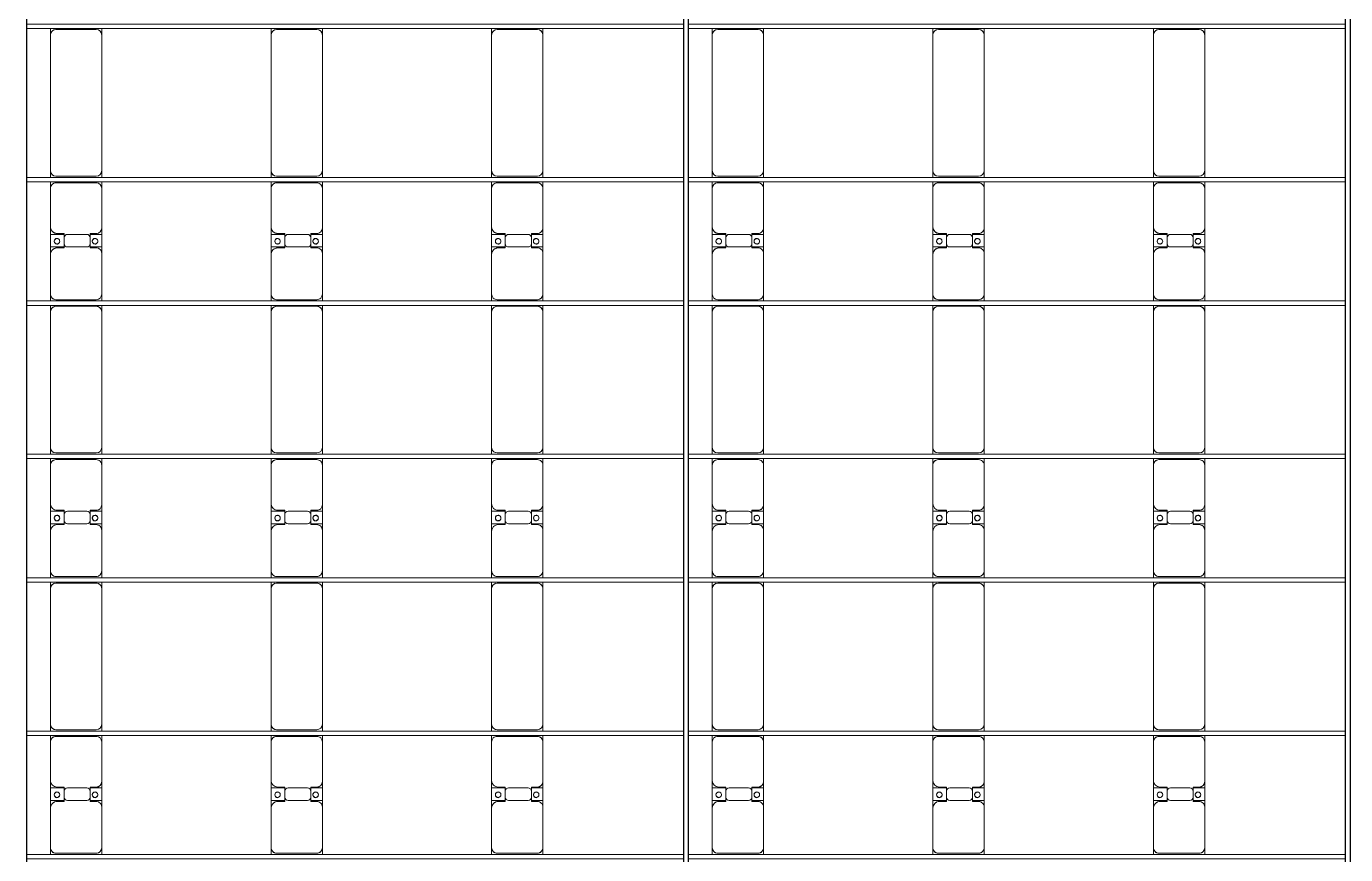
# Model space of a CAD drawing. Header units: millimetres. Extents: x -496478 to -186190, y -204059 to -87354.
# Drawn here: x -439193 to -427232, y -148604 to -141094 of the extents above; entities that cross this region are included whole.
import ezdxf

# ---------------------------------------------------------------- set-up
doc = ezdxf.new("R2010")
doc.units = ezdxf.units.MM
for name, color, linetype, lineweight in [('A-DETL-MBND', 5, 'Continuous', 9), ('A-GENM', 13, 'Continuous', 9), ('S-BEAM', 12, 'Continuous', 9)]:
    doc.layers.add(name, color=color, linetype=linetype, lineweight=lineweight)

# ---------------------------------------------------------------- blocks, each defined once
blk = doc.blocks.new('Dai phao do pin - DẢI PHAO ĐỠ PIN-23841-BỐ TRÍ KHUNG KẾT CẤU BÈ PIN 01')
at = {"layer": 'A-DETL-MBND', "color": 8}
for p, q in [((18278, 242), (18340, 242)), ((18700, 242), (18340, 242)), ((18700, 242), (18882, 242)), ((18768, 242), (18950, 242)), ((18768, 118), (18768, 242)), ((18882, 242), (18882, 118)), ((19300, 242), (18950, 242)), ((19300, 242), (19358, 242)), ((19398, 242), (19460, 242)), ((20690, 242), (19460, 242)), ((20690, 242), (20748, 242)), ((20788, 242), (20850, 242)), ((21210, 242), (20850, 242)), ((21210, 242), (21392, 242)), ((21278, 242), (21460, 242)), ((21278, 118), (21278, 242)), ((21392, 242), (21392, 118)), ((21810, 242), (21460, 242)), ((21810, 242), (21868, 242)), ((21908, 242), (21970, 242)), ((23200, 242), (21970, 242)), ((23200, 242), (23258, 242)), ((23298, 242), (23360, 242)), ((23720, 242), (23360, 242)), ((23720, 242), (23902, 242)), ((23788, 242), (23970, 242)), ((23788, 118), (23788, 242)), ((23902, 242), (23902, 118)), ((24320, 242), (23970, 242)), ((24320, 242), (24378, 242)), ((24418, 242), (24480, 242)), ((25710, 242), (24480, 242)), ((25710, 242), (25768, 242)), ((18290, 192), (18290, -173)), ((18760, 118), (18760, 182)), ((18890, 182), (18890, 118)), ((19350, -173), (19350, 192)), ((19410, 192), (19410, -173)), ((20740, -173), (20740, 192)), ((20800, 192), (20800, -173)), ((21270, 118), (21270, 182)), ((21400, 182), (21400, 118)), ((21860, -173), (21860, 192)), ((21920, 192), (21920, -173)), ((23250, -173), (23250, 192)), ((23310, 192), (23310, -173)), ((23780, 118), (23780, 182)), ((23910, 182), (23910, 118)), ((24370, -173), (24370, 192)), ((24430, 192), (24430, -173)), ((25760, -173), (25760, 192)), ((18852, 118), (18760, 118)), ((18768, 88), (18768, -88)), ((18890, 118), (18798, 118)), ((18882, -88), (18882, 88)), ((21362, 118), (21270, 118)), ((21278, 88), (21278, -88)), ((21400, 118), (21308, 118)), ((21392, -88), (21392, 88)), ((23872, 118), (23780, 118)), ((23788, 88), (23788, -88)), ((23910, 118), (23818, 118)), ((23902, -88), (23902, 88)), ((18760, -173), (18760, -118)), ((18760, -118), (18852, -118)), ((18768, -223), (18768, -118)), ((18798, -118), (18890, -118)), ((18882, -118), (18882, -223)), ((18890, -118), (18890, -173)), ((21270, -173), (21270, -118)), ((21270, -118), (21362, -118)), ((21278, -223), (21278, -118)), ((21308, -118), (21400, -118)), ((21392, -118), (21392, -223)), ((21400, -118), (21400, -173)), ((23780, -173), (23780, -118)), ((23780, -118), (23872, -118)), ((23788, -223), (23788, -118)), ((23818, -118), (23910, -118)), ((23902, -118), (23902, -223)), ((23910, -118), (23910, -173)), ((18340, -223), (18278, -223)), ((18340, -223), (18710, -223)), ((18882, -223), (18710, -223)), ((18940, -223), (18768, -223)), ((18940, -223), (19300, -223)), ((19358, -223), (19300, -223)), ((19460, -223), (19398, -223)), ((19460, -223), (20690, -223)), ((20748, -223), (20690, -223)), ((20850, -223), (20788, -223)), ((20850, -223), (21220, -223)), ((21392, -223), (21220, -223)), ((21450, -223), (21278, -223)), ((21450, -223), (21810, -223)), ((21868, -223), (21810, -223)), ((21970, -223), (21908, -223)), ((21970, -223), (23200, -223)), ((23258, -223), (23200, -223)), ((23360, -223), (23298, -223)), ((23360, -223), (23730, -223)), ((23902, -223), (23730, -223)), ((23960, -223), (23788, -223)), ((23960, -223), (24320, -223)), ((24378, -223), (24320, -223)), ((24480, -223), (24418, -223)), ((24480, -223), (25710, -223)), ((25768, -223), (25710, -223))]:
    blk.add_line(p, q, dxfattribs=at)
for centre, radius, start, end in [((18340, 192), 50, 90, 180), ((18700, 182), 60, 0, 90), ((18950, 182), 60, 90, 180), ((19300, 192), 50, 0, 90), ((19460, 192), 50, 90, 180), ((19460, 192), 50, 105, 180), ((20690, 192), 50, 0, 90), ((20690, 192), 50, 15, 90), ((20850, 192), 50, 90, 180), ((21210, 182), 60, 0, 90), ((21460, 182), 60, 90, 180), ((21810, 192), 50, 0, 90), ((21970, 192), 50, 90, 180), ((21970, 192), 50, 105, 180), ((23200, 192), 50, 360, 90), ((23200, 192), 50, 15, 90), ((23360, 192), 50, 90, 180), ((23720, 182), 60, 360, 90), ((23970, 182), 60, 90, 180), ((24320, 192), 50, 360, 90), ((24480, 192), 50, 90, 180), ((24480, 192), 50, 105, 180), ((25710, 192), 50, 360, 90), ((25710, 192), 50, 15, 90), ((18340, 192), 50, 135, 180), ((18700, 182), 60, 0, 45), ((18819, 183), 25, 0, 180), ((18819, 183), 25, 180, 0), ((18821, 183), 25, 0, 180), ((18821, 183), 25, 180, 360), ((18821, 183), 25, 180, 195), ((18950, 182), 60, 135, 180), ((19300, 192), 50, 0, 45), ((20850, 192), 50, 135, 180), ((21210, 182), 60, 0, 45), ((21329, 183), 25, 360, 180), ((21329, 183), 25, 180, 360), ((21331, 183), 25, 0, 180), ((21331, 183), 25, 180, 0), ((21331, 183), 25, 180, 195), ((21460, 182), 60, 135, 180), ((21810, 192), 50, 0, 45), ((23360, 192), 50, 135, 180), ((23720, 182), 60, 360, 45), ((23839, 183), 25, 360, 180), ((23839, 183), 25, 180, 0), ((23841, 183), 25, 360, 180), ((23841, 183), 25, 180, 0), ((23841, 183), 25, 180, 195), ((23970, 182), 60, 135, 180), ((24320, 192), 50, 360, 45), ((18798, 88), 30, 90, 180), ((18852, 88), 30, 0, 90), ((21308, 88), 30, 90, 180), ((21362, 88), 30, 0, 90), ((23818, 88), 30, 90, 180), ((23872, 88), 30, 0, 90), ((18798, -88), 30, 180, 270), ((18852, -88), 30, 270, 0), ((21308, -88), 30, 180, 270), ((21362, -88), 30, 270, 0), ((23818, -88), 30, 180, 270), ((23872, -88), 30, 270, 0), ((18340, -173), 50, 180, 270), ((18340, -173), 50, 180, 225), ((18710, -173), 50, 270, 0), ((18710, -173), 50, 315, 0), ((18819, -162), 25, 0, 180), ((18819, -162), 25, 180, 0), ((18821, -162), 25, 0, 180), ((18821, -162), 25, 120, 180), ((18821, -162), 25, 180, 360), ((18821, -162), 25, 75, 105), ((18819, -162), 25, 75, 90), ((18819, -162), 25, 30, 45), ((18819, -162), 25, 0, 15), ((18940, -173), 50, 180, 270), ((18940, -173), 50, 180, 225), ((19300, -173), 50, 270, 360), ((19300, -173), 50, 315, 360), ((19460, -173), 50, 180, 270), ((19460, -173), 50, 180, 270), ((20690, -173), 50, 270, 0), ((20690, -173), 50, 285, 0), ((20850, -173), 50, 180, 270), ((20850, -173), 50, 180, 225), ((21220, -173), 50, 270, 0), ((21220, -173), 50, 315, 0), ((21329, -162), 25, 360, 180), ((21329, -162), 25, 180, 0), ((21331, -162), 25, 360, 180), ((21331, -162), 25, 120, 180), ((21331, -162), 25, 180, 0), ((21331, -162), 25, 83.7328, 105), ((21329, -162), 25, 75, 90), ((21329, -162), 25, 30, 45), ((21329, -162), 25, 360, 15), ((21450, -173), 50, 180, 270), ((21450, -173), 50, 180, 225), ((21810, -173), 50, 270, 0), ((21810, -173), 50, 315, 0), ((21970, -173), 50, 180, 270), ((21970, -173), 50, 180, 270), ((23200, -173), 50, 270, 0), ((23200, -173), 50, 285, 360), ((23360, -173), 50, 180, 270), ((23360, -173), 50, 180, 225), ((23730, -173), 50, 270, 0), ((23730, -173), 50, 315, 0), ((23839, -162), 25, 360, 180), ((23839, -162), 25, 180, 0), ((23841, -162), 25, 360, 180), ((23841, -162), 25, 120, 180), ((23841, -162), 25, 180, 0), ((23841, -162), 25, 75, 105), ((23839, -162), 25, 75, 90), ((23839, -162), 25, 30, 45), ((23839, -162), 25, 360, 15), ((23960, -173), 50, 180, 270), ((23960, -173), 50, 180, 225), ((24320, -173), 50, 270, 360), ((24320, -173), 50, 315, 360), ((24480, -173), 50, 180, 270), ((24480, -173), 50, 180, 270), ((25710, -173), 50, 270, 360), ((25710, -173), 50, 285, 0)]:
    blk.add_arc(centre, radius, start, end, dxfattribs=at)
blk = doc.blocks.new('Dai phao do pin - DẢI PHAO ĐỠ PIN-V2-BỐ TRÍ KHUNG KẾT CẤU BÈ PIN 01')
at = {"layer": 'A-DETL-MBND', "color": 8}
for p, q in [((18278, 242), (18340, 242)), ((18700, 242), (18340, 242)), ((18700, 242), (18882, 242)), ((18768, 242), (18950, 242)), ((18768, 118), (18768, 242)), ((18882, 242), (18882, 118)), ((19300, 242), (18950, 242)), ((19300, 242), (19358, 242)), ((19398, 242), (19460, 242)), ((20690, 242), (19460, 242)), ((20690, 242), (20748, 242)), ((20788, 242), (20850, 242)), ((21210, 242), (20850, 242)), ((21210, 242), (21392, 242)), ((21278, 242), (21460, 242)), ((21278, 118), (21278, 242)), ((21392, 242), (21392, 118)), ((21810, 242), (21460, 242)), ((21810, 242), (21868, 242)), ((21908, 242), (21970, 242)), ((23200, 242), (21970, 242)), ((23200, 242), (23258, 242)), ((23298, 242), (23360, 242)), ((23720, 242), (23360, 242)), ((23720, 242), (23902, 242)), ((23788, 242), (23970, 242)), ((23788, 118), (23788, 242)), ((23902, 242), (23902, 118)), ((24320, 242), (23970, 242)), ((24320, 242), (24378, 242)), ((24418, 242), (24480, 242)), ((25710, 242), (24480, 242)), ((25710, 242), (25768, 242)), ((18290, 192), (18290, -173)), ((18760, 118), (18760, 182)), ((18890, 182), (18890, 118)), ((19350, -173), (19350, 192)), ((19410, 192), (19410, -173)), ((20740, -173), (20740, 192)), ((20800, 192), (20800, -173)), ((21270, 118), (21270, 182)), ((21400, 182), (21400, 118)), ((21860, -173), (21860, 192)), ((21920, 192), (21920, -173)), ((23250, -173), (23250, 192)), ((23310, 192), (23310, -173)), ((23780, 118), (23780, 182)), ((23910, 182), (23910, 118)), ((24370, -173), (24370, 192)), ((24430, 192), (24430, -173)), ((25760, -173), (25760, 192)), ((18852, 118), (18760, 118)), ((18768, 88), (18768, -88)), ((18890, 118), (18798, 118)), ((18882, -88), (18882, 88)), ((21362, 118), (21270, 118)), ((21278, 88), (21278, -88)), ((21400, 118), (21308, 118)), ((21392, -88), (21392, 88)), ((23872, 118), (23780, 118)), ((23788, 88), (23788, -88)), ((23910, 118), (23818, 118)), ((23902, -88), (23902, 88)), ((18760, -173), (18760, -118)), ((18760, -118), (18852, -118)), ((18768, -223), (18768, -118)), ((18798, -118), (18890, -118)), ((18882, -118), (18882, -223)), ((18890, -118), (18890, -173)), ((21270, -173), (21270, -118)), ((21270, -118), (21362, -118)), ((21278, -223), (21278, -118)), ((21308, -118), (21400, -118)), ((21392, -118), (21392, -223)), ((21400, -118), (21400, -173)), ((23780, -173), (23780, -118)), ((23780, -118), (23872, -118)), ((23788, -223), (23788, -118)), ((23818, -118), (23910, -118)), ((23902, -118), (23902, -223)), ((23910, -118), (23910, -173)), ((18340, -223), (18278, -223)), ((18340, -223), (18710, -223)), ((18882, -223), (18710, -223)), ((18940, -223), (18768, -223)), ((18940, -223), (19300, -223)), ((19358, -223), (19300, -223)), ((19460, -223), (19398, -223)), ((19460, -223), (20690, -223)), ((20748, -223), (20690, -223)), ((20850, -223), (20788, -223)), ((20850, -223), (21220, -223)), ((21392, -223), (21220, -223)), ((21450, -223), (21278, -223)), ((21450, -223), (21810, -223)), ((21868, -223), (21810, -223)), ((21970, -223), (21908, -223)), ((21970, -223), (23200, -223)), ((23258, -223), (23200, -223)), ((23360, -223), (23298, -223)), ((23360, -223), (23730, -223)), ((23902, -223), (23730, -223)), ((23960, -223), (23788, -223)), ((23960, -223), (24320, -223)), ((24378, -223), (24320, -223)), ((24480, -223), (24418, -223)), ((24480, -223), (25710, -223)), ((25768, -223), (25710, -223))]:
    blk.add_line(p, q, dxfattribs=at)
for centre, radius, start, end in [((18340, 192), 50, 90, 180), ((18700, 182), 60, 0, 90), ((18950, 182), 60, 90, 180), ((19300, 192), 50, 0, 90), ((19460, 192), 50, 90, 180), ((19460, 192), 50, 105, 180), ((20690, 192), 50, 0, 90), ((20690, 192), 50, 15, 90), ((20850, 192), 50, 90, 180), ((21210, 182), 60, 0, 90), ((21460, 182), 60, 90, 180), ((21810, 192), 50, 0, 90), ((21970, 192), 50, 90, 180), ((21970, 192), 50, 105, 180), ((23200, 192), 50, 360, 90), ((23200, 192), 50, 15, 90), ((23360, 192), 50, 90, 180), ((23720, 182), 60, 360, 90), ((23970, 182), 60, 90, 180), ((24320, 192), 50, 360, 90), ((24480, 192), 50, 90, 180), ((24480, 192), 50, 105, 180), ((25710, 192), 50, 360, 90), ((25710, 192), 50, 15, 90), ((18340, 192), 50, 135, 180), ((18700, 182), 60, 0, 45), ((18819, 183), 25, 0, 180), ((18819, 183), 25, 180, 0), ((18821, 183), 25, 0, 180), ((18821, 183), 25, 180, 360), ((18821, 183), 25, 180, 195), ((18950, 182), 60, 135, 180), ((19300, 192), 50, 0, 45), ((20850, 192), 50, 135, 180), ((21210, 182), 60, 0, 45), ((21329, 183), 25, 360, 180), ((21329, 183), 25, 180, 360), ((21331, 183), 25, 0, 180), ((21331, 183), 25, 180, 0), ((21331, 183), 25, 180, 195), ((21460, 182), 60, 135, 180), ((21810, 192), 50, 0, 45), ((23360, 192), 50, 135, 180), ((23720, 182), 60, 360, 45), ((23839, 183), 25, 360, 180), ((23839, 183), 25, 180, 0), ((23841, 183), 25, 360, 180), ((23841, 183), 25, 180, 0), ((23841, 183), 25, 180, 195), ((23970, 182), 60, 135, 180), ((24320, 192), 50, 360, 45), ((18798, 88), 30, 90, 180), ((18852, 88), 30, 0, 90), ((21308, 88), 30, 90, 180), ((21362, 88), 30, 0, 90), ((23818, 88), 30, 90, 180), ((23872, 88), 30, 0, 90), ((18798, -88), 30, 180, 270), ((18852, -88), 30, 270, 0), ((21308, -88), 30, 180, 270), ((21362, -88), 30, 270, 0), ((23818, -88), 30, 180, 270), ((23872, -88), 30, 270, 0), ((18340, -173), 50, 180, 270), ((18340, -173), 50, 180, 225), ((18710, -173), 50, 270, 0), ((18710, -173), 50, 315, 0), ((18819, -162), 25, 0, 180), ((18819, -162), 25, 180, 0), ((18821, -162), 25, 0, 180), ((18821, -162), 25, 120, 180), ((18821, -162), 25, 180, 360), ((18821, -162), 25, 75, 105), ((18819, -162), 25, 75, 90), ((18819, -162), 25, 30, 45), ((18819, -162), 25, 0, 15), ((18940, -173), 50, 180, 270), ((18940, -173), 50, 180, 225), ((19300, -173), 50, 270, 360), ((19300, -173), 50, 315, 360), ((19460, -173), 50, 180, 270), ((19460, -173), 50, 180, 270), ((20690, -173), 50, 270, 0), ((20690, -173), 50, 285, 0), ((20850, -173), 50, 180, 270), ((20850, -173), 50, 180, 225), ((21220, -173), 50, 270, 0), ((21220, -173), 50, 315, 0), ((21329, -162), 25, 360, 180), ((21329, -162), 25, 180, 0), ((21331, -162), 25, 360, 180), ((21331, -162), 25, 120, 180), ((21331, -162), 25, 180, 0), ((21331, -162), 25, 83.7942, 105), ((21329, -162), 25, 75, 90), ((21329, -162), 25, 30, 45), ((21329, -162), 25, 360, 15), ((21450, -173), 50, 180, 270), ((21450, -173), 50, 180, 225), ((21810, -173), 50, 270, 0), ((21810, -173), 50, 315, 0), ((21970, -173), 50, 180, 270), ((21970, -173), 50, 180, 270), ((23200, -173), 50, 270, 0), ((23200, -173), 50, 285, 360), ((23360, -173), 50, 180, 270), ((23360, -173), 50, 180, 225), ((23730, -173), 50, 270, 0), ((23730, -173), 50, 315, 0), ((23839, -162), 25, 360, 180), ((23839, -162), 25, 180, 0), ((23841, -162), 25, 360, 180), ((23841, -162), 25, 120, 180), ((23841, -162), 25, 180, 0), ((23841, -162), 25, 75, 105), ((23839, -162), 25, 75, 90), ((23839, -162), 25, 30, 45), ((23839, -162), 25, 360, 15), ((23960, -173), 50, 180, 270), ((23960, -173), 50, 180, 225), ((24320, -173), 50, 270, 360), ((24320, -173), 50, 315, 360), ((24480, -173), 50, 180, 270), ((24480, -173), 50, 180, 270), ((25710, -173), 50, 270, 360), ((25710, -173), 50, 285, 0)]:
    blk.add_arc(centre, radius, start, end, dxfattribs=at)
blk = doc.blocks.new('Dai phao do pin - DẢI PHAO ĐỠ PIN-V3-BỐ TRÍ KHUNG KẾT CẤU BÈ PIN 01')
at = {"layer": 'A-DETL-MBND', "color": 8}
for p, q in [((18278, 242), (18340, 242)), ((18700, 242), (18340, 242)), ((18700, 242), (18882, 242)), ((18768, 242), (18950, 242)), ((18768, 118), (18768, 242)), ((18882, 242), (18882, 118)), ((19300, 242), (18950, 242)), ((19300, 242), (19358, 242)), ((19398, 242), (19460, 242)), ((20690, 242), (19460, 242)), ((20690, 242), (20748, 242)), ((20788, 242), (20850, 242)), ((21210, 242), (20850, 242)), ((21210, 242), (21392, 242)), ((21278, 242), (21460, 242)), ((21278, 118), (21278, 242)), ((21392, 242), (21392, 118)), ((21810, 242), (21460, 242)), ((21810, 242), (21868, 242)), ((21908, 242), (21970, 242)), ((23200, 242), (21970, 242)), ((23200, 242), (23258, 242)), ((23298, 242), (23360, 242)), ((23720, 242), (23360, 242)), ((23720, 242), (23902, 242)), ((23788, 242), (23970, 242)), ((23788, 118), (23788, 242)), ((23902, 242), (23902, 118)), ((24320, 242), (23970, 242)), ((24320, 242), (24378, 242)), ((24418, 242), (24480, 242)), ((25710, 242), (24480, 242)), ((25710, 242), (25768, 242)), ((18290, 192), (18290, -173)), ((18760, 118), (18760, 182)), ((18890, 182), (18890, 118)), ((19350, -173), (19350, 192)), ((19410, 192), (19410, -173)), ((20740, -173), (20740, 192)), ((20800, 192), (20800, -173)), ((21270, 118), (21270, 182)), ((21400, 182), (21400, 118)), ((21860, -173), (21860, 192)), ((21920, 192), (21920, -173)), ((23250, -173), (23250, 192)), ((23310, 192), (23310, -173)), ((23780, 118), (23780, 182)), ((23910, 182), (23910, 118)), ((24370, -173), (24370, 192)), ((24430, 192), (24430, -173)), ((25760, -173), (25760, 192)), ((18852, 118), (18760, 118)), ((18768, 88), (18768, -88)), ((18890, 118), (18798, 118)), ((18882, -88), (18882, 88)), ((21362, 118), (21270, 118)), ((21278, 88), (21278, -88)), ((21400, 118), (21308, 118)), ((21392, -88), (21392, 88)), ((23872, 118), (23780, 118)), ((23788, 88), (23788, -88)), ((23910, 118), (23818, 118)), ((23902, -88), (23902, 88)), ((18760, -173), (18760, -118)), ((18760, -118), (18852, -118)), ((18768, -223), (18768, -118)), ((18798, -118), (18890, -118)), ((18882, -118), (18882, -223)), ((18890, -118), (18890, -173)), ((21270, -173), (21270, -118)), ((21270, -118), (21362, -118)), ((21278, -223), (21278, -118)), ((21308, -118), (21400, -118)), ((21392, -118), (21392, -223)), ((21400, -118), (21400, -173)), ((23780, -173), (23780, -118)), ((23780, -118), (23872, -118)), ((23788, -223), (23788, -118)), ((23818, -118), (23910, -118)), ((23902, -118), (23902, -223)), ((23910, -118), (23910, -173)), ((18340, -223), (18278, -223)), ((18340, -223), (18710, -223)), ((18882, -223), (18710, -223)), ((18940, -223), (18768, -223)), ((18940, -223), (19300, -223)), ((19358, -223), (19300, -223)), ((19460, -223), (19398, -223)), ((19460, -223), (20690, -223)), ((20748, -223), (20690, -223)), ((20850, -223), (20788, -223)), ((20850, -223), (21220, -223)), ((21392, -223), (21220, -223)), ((21450, -223), (21278, -223)), ((21450, -223), (21810, -223)), ((21868, -223), (21810, -223)), ((21970, -223), (21908, -223)), ((21970, -223), (23200, -223)), ((23258, -223), (23200, -223)), ((23360, -223), (23298, -223)), ((23360, -223), (23730, -223)), ((23902, -223), (23730, -223)), ((23960, -223), (23788, -223)), ((23960, -223), (24320, -223)), ((24378, -223), (24320, -223)), ((24480, -223), (24418, -223)), ((24480, -223), (25710, -223)), ((25768, -223), (25710, -223))]:
    blk.add_line(p, q, dxfattribs=at)
for centre, radius, start, end in [((18340, 192), 50, 90, 180), ((18700, 182), 60, 0, 90), ((18950, 182), 60, 90, 180), ((19300, 192), 50, 0, 90), ((19460, 192), 50, 90, 180), ((19460, 192), 50, 105, 180), ((20690, 192), 50, 0, 90), ((20690, 192), 50, 15, 90), ((20850, 192), 50, 90, 180), ((21210, 182), 60, 0, 90), ((21460, 182), 60, 90, 180), ((21810, 192), 50, 0, 90), ((21970, 192), 50, 90, 180), ((21970, 192), 50, 105, 180), ((23200, 192), 50, 360, 90), ((23200, 192), 50, 15, 90), ((23360, 192), 50, 90, 180), ((23720, 182), 60, 360, 90), ((23970, 182), 60, 90, 180), ((24320, 192), 50, 360, 90), ((24480, 192), 50, 90, 180), ((24480, 192), 50, 105, 180), ((25710, 192), 50, 360, 90), ((25710, 192), 50, 15, 90), ((18340, 192), 50, 135, 180), ((18700, 182), 60, 0, 45), ((18819, 183), 25, 0, 180), ((18819, 183), 25, 180, 0), ((18821, 183), 25, 0, 180), ((18821, 183), 25, 180, 360), ((18821, 183), 25, 180, 195), ((18950, 182), 60, 135, 180), ((19300, 192), 50, 0, 45), ((20850, 192), 50, 135, 180), ((21210, 182), 60, 0, 45), ((21329, 183), 25, 360, 180), ((21329, 183), 25, 180, 360), ((21331, 183), 25, 0, 180), ((21331, 183), 25, 180, 0), ((21331, 183), 25, 180, 195), ((21460, 182), 60, 135, 180), ((21810, 192), 50, 0, 45), ((23360, 192), 50, 135, 180), ((23720, 182), 60, 360, 45), ((23839, 183), 25, 360, 180), ((23839, 183), 25, 180, 0), ((23841, 183), 25, 360, 180), ((23841, 183), 25, 180, 0), ((23841, 183), 25, 180, 195), ((23970, 182), 60, 135, 180), ((24320, 192), 50, 360, 45), ((18798, 88), 30, 90, 180), ((18852, 88), 30, 0, 90), ((21308, 88), 30, 90, 180), ((21362, 88), 30, 0, 90), ((23818, 88), 30, 90, 180), ((23872, 88), 30, 0, 90), ((18798, -88), 30, 180, 270), ((18852, -88), 30, 270, 0), ((21308, -88), 30, 180, 270), ((21362, -88), 30, 270, 0), ((23818, -88), 30, 180, 270), ((23872, -88), 30, 270, 0), ((18340, -173), 50, 180, 270), ((18340, -173), 50, 180, 225), ((18710, -173), 50, 270, 0), ((18710, -173), 50, 315, 0), ((18819, -162), 25, 0, 180), ((18819, -162), 25, 180, 0), ((18821, -162), 25, 0, 180), ((18821, -162), 25, 120, 180), ((18821, -162), 25, 180, 360), ((18821, -162), 25, 75, 105), ((18819, -162), 25, 75, 90), ((18819, -162), 25, 30, 45), ((18819, -162), 25, 0, 15), ((18940, -173), 50, 180, 270), ((18940, -173), 50, 180, 225), ((19300, -173), 50, 270, 360), ((19300, -173), 50, 315, 360), ((19460, -173), 50, 180, 270), ((19460, -173), 50, 180, 270), ((20690, -173), 50, 270, 0), ((20690, -173), 50, 285, 0), ((20850, -173), 50, 180, 270), ((20850, -173), 50, 180, 225), ((21220, -173), 50, 270, 0), ((21220, -173), 50, 315, 0), ((21329, -162), 25, 360, 180), ((21329, -162), 25, 180, 0), ((21331, -162), 25, 360, 180), ((21331, -162), 25, 120, 180), ((21331, -162), 25, 180, 0), ((21331, -162), 25, 83.8556, 105), ((21329, -162), 25, 75, 90), ((21329, -162), 25, 30, 45), ((21329, -162), 25, 360, 15), ((21450, -173), 50, 180, 270), ((21450, -173), 50, 180, 225), ((21810, -173), 50, 270, 0), ((21810, -173), 50, 315, 0), ((21970, -173), 50, 180, 270), ((21970, -173), 50, 180, 270), ((23200, -173), 50, 270, 0), ((23200, -173), 50, 285, 360), ((23360, -173), 50, 180, 270), ((23360, -173), 50, 180, 225), ((23730, -173), 50, 270, 0), ((23730, -173), 50, 315, 0), ((23839, -162), 25, 360, 180), ((23839, -162), 25, 180, 0), ((23841, -162), 25, 360, 180), ((23841, -162), 25, 120, 180), ((23841, -162), 25, 180, 0), ((23841, -162), 25, 75, 105), ((23839, -162), 25, 75, 90), ((23839, -162), 25, 30, 45), ((23839, -162), 25, 360, 15), ((23960, -173), 50, 180, 270), ((23960, -173), 50, 180, 225), ((24320, -173), 50, 270, 360), ((24320, -173), 50, 315, 360), ((24480, -173), 50, 180, 270), ((24480, -173), 50, 180, 270), ((25710, -173), 50, 270, 360), ((25710, -173), 50, 285, 0)]:
    blk.add_arc(centre, radius, start, end, dxfattribs=at)
blk = doc.blocks.new('Dai phao do pin - DẢI PHAO ĐỠ PIN-V4-BỐ TRÍ KHUNG KẾT CẤU BÈ PIN 01')
at = {"layer": 'A-DETL-MBND', "color": 8}
for p, q in [((18278, 242), (18340, 242)), ((18700, 242), (18340, 242)), ((18700, 242), (18882, 242)), ((18768, 242), (18950, 242)), ((18768, 118), (18768, 242)), ((18882, 242), (18882, 118)), ((19300, 242), (18950, 242)), ((19300, 242), (19358, 242)), ((19398, 242), (19460, 242)), ((20690, 242), (19460, 242)), ((20690, 242), (20748, 242)), ((20788, 242), (20850, 242)), ((21210, 242), (20850, 242)), ((21210, 242), (21392, 242)), ((21278, 242), (21460, 242)), ((21278, 118), (21278, 242)), ((21392, 242), (21392, 118)), ((21810, 242), (21460, 242)), ((21810, 242), (21868, 242)), ((21908, 242), (21970, 242)), ((23200, 242), (21970, 242)), ((23200, 242), (23258, 242)), ((23298, 242), (23360, 242)), ((23720, 242), (23360, 242)), ((23720, 242), (23902, 242)), ((23788, 242), (23970, 242)), ((23788, 118), (23788, 242)), ((23902, 242), (23902, 118)), ((24320, 242), (23970, 242)), ((24320, 242), (24378, 242)), ((24418, 242), (24480, 242)), ((25710, 242), (24480, 242)), ((25710, 242), (25768, 242)), ((18290, 192), (18290, -173)), ((18760, 118), (18760, 182)), ((18890, 182), (18890, 118)), ((19350, -173), (19350, 192)), ((19410, 192), (19410, -173)), ((20740, -173), (20740, 192)), ((20800, 192), (20800, -173)), ((21270, 118), (21270, 182)), ((21400, 182), (21400, 118)), ((21860, -173), (21860, 192)), ((21920, 192), (21920, -173)), ((23250, -173), (23250, 192)), ((23310, 192), (23310, -173)), ((23780, 118), (23780, 182)), ((23910, 182), (23910, 118)), ((24370, -173), (24370, 192)), ((24430, 192), (24430, -173)), ((25760, -173), (25760, 192)), ((18852, 118), (18760, 118)), ((18768, 88), (18768, -88)), ((18890, 118), (18798, 118)), ((18882, -88), (18882, 88)), ((21362, 118), (21270, 118)), ((21278, 88), (21278, -88)), ((21400, 118), (21308, 118)), ((21392, -88), (21392, 88)), ((23872, 118), (23780, 118)), ((23788, 88), (23788, -88)), ((23910, 118), (23818, 118)), ((23902, -88), (23902, 88)), ((18760, -173), (18760, -118)), ((18760, -118), (18852, -118)), ((18768, -223), (18768, -118)), ((18798, -118), (18890, -118)), ((18882, -118), (18882, -223)), ((18890, -118), (18890, -173)), ((21270, -173), (21270, -118)), ((21270, -118), (21362, -118)), ((21278, -223), (21278, -118)), ((21308, -118), (21400, -118)), ((21392, -118), (21392, -223)), ((21400, -118), (21400, -173)), ((23780, -173), (23780, -118)), ((23780, -118), (23872, -118)), ((23788, -223), (23788, -118)), ((23818, -118), (23910, -118)), ((23902, -118), (23902, -223)), ((23910, -118), (23910, -173)), ((18340, -223), (18278, -223)), ((18340, -223), (18710, -223)), ((18882, -223), (18710, -223)), ((18940, -223), (18768, -223)), ((18940, -223), (19300, -223)), ((19358, -223), (19300, -223)), ((19460, -223), (19398, -223)), ((19460, -223), (20690, -223)), ((20748, -223), (20690, -223)), ((20850, -223), (20788, -223)), ((20850, -223), (21220, -223)), ((21392, -223), (21220, -223)), ((21450, -223), (21278, -223)), ((21450, -223), (21810, -223)), ((21868, -223), (21810, -223)), ((21970, -223), (21908, -223)), ((21970, -223), (23200, -223)), ((23258, -223), (23200, -223)), ((23360, -223), (23298, -223)), ((23360, -223), (23730, -223)), ((23902, -223), (23730, -223)), ((23960, -223), (23788, -223)), ((23960, -223), (24320, -223)), ((24378, -223), (24320, -223)), ((24480, -223), (24418, -223)), ((24480, -223), (25710, -223)), ((25768, -223), (25710, -223))]:
    blk.add_line(p, q, dxfattribs=at)
for centre, radius, start, end in [((18340, 192), 50, 90, 180), ((18700, 182), 60, 0, 90), ((18950, 182), 60, 90, 180), ((19300, 192), 50, 0, 90), ((19460, 192), 50, 90, 180), ((19460, 192), 50, 105, 180), ((20690, 192), 50, 0, 90), ((20690, 192), 50, 15, 90), ((20850, 192), 50, 90, 180), ((21210, 182), 60, 0, 90), ((21460, 182), 60, 90, 180), ((21810, 192), 50, 0, 90), ((21970, 192), 50, 90, 180), ((21970, 192), 50, 105, 180), ((23200, 192), 50, 360, 90), ((23200, 192), 50, 15, 90), ((23360, 192), 50, 90, 180), ((23720, 182), 60, 360, 90), ((23970, 182), 60, 90, 180), ((24320, 192), 50, 360, 90), ((24480, 192), 50, 90, 180), ((24480, 192), 50, 105, 180), ((25710, 192), 50, 360, 90), ((25710, 192), 50, 15, 90), ((18340, 192), 50, 135, 180), ((18700, 182), 60, 0, 45), ((18819, 183), 25, 0, 180), ((18819, 183), 25, 180, 0), ((18821, 183), 25, 0, 180), ((18821, 183), 25, 180, 360), ((18821, 183), 25, 180, 195), ((18950, 182), 60, 135, 180), ((19300, 192), 50, 0, 45), ((20850, 192), 50, 135, 180), ((21210, 182), 60, 0, 45), ((21329, 183), 25, 360, 180), ((21329, 183), 25, 180, 360), ((21331, 183), 25, 0, 180), ((21331, 183), 25, 180, 0), ((21331, 183), 25, 180, 195), ((21460, 182), 60, 135, 180), ((21810, 192), 50, 0, 45), ((23360, 192), 50, 135, 180), ((23720, 182), 60, 360, 45), ((23839, 183), 25, 360, 180), ((23839, 183), 25, 180, 0), ((23841, 183), 25, 360, 180), ((23841, 183), 25, 180, 0), ((23841, 183), 25, 180, 195), ((23970, 182), 60, 135, 180), ((24320, 192), 50, 360, 45), ((18798, 88), 30, 90, 180), ((18852, 88), 30, 0, 90), ((21308, 88), 30, 90, 180), ((21362, 88), 30, 0, 90), ((23818, 88), 30, 90, 180), ((23872, 88), 30, 0, 90), ((18798, -88), 30, 180, 270), ((18852, -88), 30, 270, 0), ((21308, -88), 30, 180, 270), ((21362, -88), 30, 270, 0), ((23818, -88), 30, 180, 270), ((23872, -88), 30, 270, 0), ((18340, -173), 50, 180, 270), ((18340, -173), 50, 180, 225), ((18710, -173), 50, 270, 0), ((18710, -173), 50, 315, 0), ((18819, -162), 25, 0, 180), ((18819, -162), 25, 180, 0), ((18821, -162), 25, 0, 180), ((18821, -162), 25, 120, 180), ((18821, -162), 25, 180, 360), ((18821, -162), 25, 75, 105), ((18819, -162), 25, 75, 90), ((18819, -162), 25, 30, 45), ((18819, -162), 25, 0, 15), ((18940, -173), 50, 180, 270), ((18940, -173), 50, 180, 225), ((19300, -173), 50, 270, 360), ((19300, -173), 50, 315, 360), ((19460, -173), 50, 180, 270), ((19460, -173), 50, 180, 270), ((20690, -173), 50, 270, 0), ((20690, -173), 50, 285, 0), ((20850, -173), 50, 180, 270), ((20850, -173), 50, 180, 225), ((21220, -173), 50, 270, 0), ((21220, -173), 50, 315, 0), ((21329, -162), 25, 360, 180), ((21329, -162), 25, 180, 0), ((21331, -162), 25, 360, 180), ((21331, -162), 25, 120, 180), ((21331, -162), 25, 180, 0), ((21331, -162), 25, 83.9169, 105), ((21329, -162), 25, 75, 90), ((21329, -162), 25, 30, 45), ((21329, -162), 25, 360, 15), ((21450, -173), 50, 180, 270), ((21450, -173), 50, 180, 225), ((21810, -173), 50, 270, 0), ((21810, -173), 50, 315, 0), ((21970, -173), 50, 180, 270), ((21970, -173), 50, 180, 270), ((23200, -173), 50, 270, 0), ((23200, -173), 50, 285, 360), ((23360, -173), 50, 180, 270), ((23360, -173), 50, 180, 225), ((23730, -173), 50, 270, 0), ((23730, -173), 50, 315, 0), ((23839, -162), 25, 360, 180), ((23839, -162), 25, 180, 0), ((23841, -162), 25, 360, 180), ((23841, -162), 25, 120, 180), ((23841, -162), 25, 180, 0), ((23841, -162), 25, 75, 105), ((23839, -162), 25, 75, 90), ((23839, -162), 25, 30, 45), ((23839, -162), 25, 360, 15), ((23960, -173), 50, 180, 270), ((23960, -173), 50, 180, 225), ((24320, -173), 50, 270, 360), ((24320, -173), 50, 315, 360), ((24480, -173), 50, 180, 270), ((24480, -173), 50, 180, 270), ((25710, -173), 50, 270, 360), ((25710, -173), 50, 285, 0)]:
    blk.add_arc(centre, radius, start, end, dxfattribs=at)
blk = doc.blocks.new('Dai phao do pin - DẢI PHAO ĐỠ PIN-V5-BỐ TRÍ KHUNG KẾT CẤU BÈ PIN 01')
at = {"layer": 'A-DETL-MBND', "color": 8}
for p, q in [((18278, 242), (18340, 242)), ((18700, 242), (18340, 242)), ((18700, 242), (18882, 242)), ((18768, 242), (18950, 242)), ((18768, 118), (18768, 242)), ((18882, 242), (18882, 118)), ((19300, 242), (18950, 242)), ((19300, 242), (19358, 242)), ((19398, 242), (19460, 242)), ((20690, 242), (19460, 242)), ((20690, 242), (20748, 242)), ((20788, 242), (20850, 242)), ((21210, 242), (20850, 242)), ((21210, 242), (21392, 242)), ((21278, 242), (21460, 242)), ((21278, 118), (21278, 242)), ((21392, 242), (21392, 118)), ((21810, 242), (21460, 242)), ((21810, 242), (21868, 242)), ((21908, 242), (21970, 242)), ((23200, 242), (21970, 242)), ((23200, 242), (23258, 242)), ((23298, 242), (23360, 242)), ((23720, 242), (23360, 242)), ((23720, 242), (23902, 242)), ((23788, 242), (23970, 242)), ((23788, 118), (23788, 242)), ((23902, 242), (23902, 118)), ((24320, 242), (23970, 242)), ((24320, 242), (24378, 242)), ((24418, 242), (24480, 242)), ((25710, 242), (24480, 242)), ((25710, 242), (25768, 242)), ((18290, 192), (18290, -173)), ((18760, 118), (18760, 182)), ((18890, 182), (18890, 118)), ((19350, -173), (19350, 192)), ((19410, 192), (19410, -173)), ((20740, -173), (20740, 192)), ((20800, 192), (20800, -173)), ((21270, 118), (21270, 182)), ((21400, 182), (21400, 118)), ((21860, -173), (21860, 192)), ((21920, 192), (21920, -173)), ((23250, -173), (23250, 192)), ((23310, 192), (23310, -173)), ((23780, 118), (23780, 182)), ((23910, 182), (23910, 118)), ((24370, -173), (24370, 192)), ((24430, 192), (24430, -173)), ((25760, -173), (25760, 192)), ((18852, 118), (18760, 118)), ((18768, 88), (18768, -88)), ((18890, 118), (18798, 118)), ((18882, -88), (18882, 88)), ((21362, 118), (21270, 118)), ((21278, 88), (21278, -88)), ((21400, 118), (21308, 118)), ((21392, -88), (21392, 88)), ((23872, 118), (23780, 118)), ((23788, 88), (23788, -88)), ((23910, 118), (23818, 118)), ((23902, -88), (23902, 88)), ((18760, -173), (18760, -118)), ((18760, -118), (18852, -118)), ((18768, -223), (18768, -118)), ((18798, -118), (18890, -118)), ((18882, -118), (18882, -223)), ((18890, -118), (18890, -173)), ((21270, -173), (21270, -118)), ((21270, -118), (21362, -118)), ((21278, -223), (21278, -118)), ((21308, -118), (21400, -118)), ((21392, -118), (21392, -223)), ((21400, -118), (21400, -173)), ((23780, -173), (23780, -118)), ((23780, -118), (23872, -118)), ((23788, -223), (23788, -118)), ((23818, -118), (23910, -118)), ((23902, -118), (23902, -223)), ((23910, -118), (23910, -173)), ((18340, -223), (18278, -223)), ((18340, -223), (18710, -223)), ((18882, -223), (18710, -223)), ((18940, -223), (18768, -223)), ((18940, -223), (19300, -223)), ((19358, -223), (19300, -223)), ((19460, -223), (19398, -223)), ((19460, -223), (20690, -223)), ((20748, -223), (20690, -223)), ((20850, -223), (20788, -223)), ((20850, -223), (21220, -223)), ((21392, -223), (21220, -223)), ((21450, -223), (21278, -223)), ((21450, -223), (21810, -223)), ((21868, -223), (21810, -223)), ((21970, -223), (21908, -223)), ((21970, -223), (23200, -223)), ((23258, -223), (23200, -223)), ((23360, -223), (23298, -223)), ((23360, -223), (23730, -223)), ((23902, -223), (23730, -223)), ((23960, -223), (23788, -223)), ((23960, -223), (24320, -223)), ((24378, -223), (24320, -223)), ((24480, -223), (24418, -223)), ((24480, -223), (25710, -223)), ((25768, -223), (25710, -223))]:
    blk.add_line(p, q, dxfattribs=at)
for centre, radius, start, end in [((18340, 192), 50, 90, 180), ((18700, 182), 60, 0, 90), ((18950, 182), 60, 90, 180), ((19300, 192), 50, 0, 90), ((19460, 192), 50, 90, 180), ((19460, 192), 50, 105, 180), ((20690, 192), 50, 0, 90), ((20690, 192), 50, 15, 90), ((20850, 192), 50, 90, 180), ((21210, 182), 60, 0, 90), ((21460, 182), 60, 90, 180), ((21810, 192), 50, 0, 90), ((21970, 192), 50, 90, 180), ((21970, 192), 50, 105, 180), ((23200, 192), 50, 360, 90), ((23200, 192), 50, 15, 90), ((23360, 192), 50, 90, 180), ((23720, 182), 60, 360, 90), ((23970, 182), 60, 90, 180), ((24320, 192), 50, 360, 90), ((24480, 192), 50, 90, 180), ((24480, 192), 50, 105, 180), ((25710, 192), 50, 360, 90), ((25710, 192), 50, 15, 90), ((18340, 192), 50, 135, 180), ((18700, 182), 60, 0, 45), ((18819, 183), 25, 0, 180), ((18819, 183), 25, 180, 0), ((18821, 183), 25, 0, 180), ((18821, 183), 25, 180, 360), ((18821, 183), 25, 180, 195), ((18950, 182), 60, 135, 180), ((19300, 192), 50, 0, 45), ((20850, 192), 50, 135, 180), ((21210, 182), 60, 0, 45), ((21329, 183), 25, 360, 180), ((21329, 183), 25, 180, 360), ((21331, 183), 25, 0, 180), ((21331, 183), 25, 180, 0), ((21331, 183), 25, 180, 195), ((21460, 182), 60, 135, 180), ((21810, 192), 50, 0, 45), ((23360, 192), 50, 135, 180), ((23720, 182), 60, 360, 45), ((23839, 183), 25, 360, 180), ((23839, 183), 25, 180, 0), ((23841, 183), 25, 360, 180), ((23841, 183), 25, 180, 0), ((23841, 183), 25, 180, 195), ((23970, 182), 60, 135, 180), ((24320, 192), 50, 360, 45), ((18798, 88), 30, 90, 180), ((18852, 88), 30, 0, 90), ((21308, 88), 30, 90, 180), ((21362, 88), 30, 0, 90), ((23818, 88), 30, 90, 180), ((23872, 88), 30, 0, 90), ((18798, -88), 30, 180, 270), ((18852, -88), 30, 270, 0), ((21308, -88), 30, 180, 270), ((21362, -88), 30, 270, 0), ((23818, -88), 30, 180, 270), ((23872, -88), 30, 270, 0), ((18340, -173), 50, 180, 270), ((18340, -173), 50, 180, 225), ((18710, -173), 50, 270, 0), ((18710, -173), 50, 315, 0), ((18819, -162), 25, 0, 180), ((18819, -162), 25, 180, 0), ((18821, -162), 25, 0, 180), ((18821, -162), 25, 120, 180), ((18821, -162), 25, 180, 360), ((18821, -162), 25, 75, 105), ((18819, -162), 25, 75, 90), ((18819, -162), 25, 30, 45), ((18819, -162), 25, 0, 15), ((18940, -173), 50, 180, 270), ((18940, -173), 50, 180, 225), ((19300, -173), 50, 270, 360), ((19300, -173), 50, 315, 360), ((19460, -173), 50, 180, 270), ((19460, -173), 50, 180, 270), ((20690, -173), 50, 270, 0), ((20690, -173), 50, 285, 0), ((20850, -173), 50, 180, 270), ((20850, -173), 50, 180, 225), ((21220, -173), 50, 270, 0), ((21220, -173), 50, 315, 0), ((21329, -162), 25, 360, 180), ((21329, -162), 25, 180, 0), ((21331, -162), 25, 360, 180), ((21331, -162), 25, 120, 180), ((21331, -162), 25, 180, 0), ((21331, -162), 25, 83.9783, 105), ((21329, -162), 25, 75, 90), ((21329, -162), 25, 30, 45), ((21329, -162), 25, 360, 15), ((21450, -173), 50, 180, 270), ((21450, -173), 50, 180, 225), ((21810, -173), 50, 270, 0), ((21810, -173), 50, 315, 0), ((21970, -173), 50, 180, 270), ((21970, -173), 50, 180, 270), ((23200, -173), 50, 270, 0), ((23200, -173), 50, 285, 360), ((23360, -173), 50, 180, 270), ((23360, -173), 50, 180, 225), ((23730, -173), 50, 270, 0), ((23730, -173), 50, 315, 0), ((23839, -162), 25, 360, 180), ((23839, -162), 25, 180, 0), ((23841, -162), 25, 360, 180), ((23841, -162), 25, 120, 180), ((23841, -162), 25, 180, 0), ((23841, -162), 25, 75, 105), ((23839, -162), 25, 75, 90), ((23839, -162), 25, 30, 45), ((23839, -162), 25, 360, 15), ((23960, -173), 50, 180, 270), ((23960, -173), 50, 180, 225), ((24320, -173), 50, 270, 360), ((24320, -173), 50, 315, 360), ((24480, -173), 50, 180, 270), ((24480, -173), 50, 180, 270), ((25710, -173), 50, 270, 360), ((25710, -173), 50, 285, 0)]:
    blk.add_arc(centre, radius, start, end, dxfattribs=at)
blk = doc.blocks.new('Dai phao do pin - DẢI PHAO ĐỠ PIN-V6-BỐ TRÍ KHUNG KẾT CẤU BÈ PIN 01')
at = {"layer": 'A-DETL-MBND', "color": 8}
for p, q in [((18278, 242), (18340, 242)), ((18700, 242), (18340, 242)), ((18700, 242), (18882, 242)), ((18768, 242), (18950, 242)), ((18768, 118), (18768, 242)), ((18882, 242), (18882, 118)), ((19300, 242), (18950, 242)), ((19300, 242), (19358, 242)), ((19398, 242), (19460, 242)), ((20690, 242), (19460, 242)), ((20690, 242), (20748, 242)), ((20788, 242), (20850, 242)), ((21210, 242), (20850, 242)), ((21210, 242), (21392, 242)), ((21278, 242), (21460, 242)), ((21278, 118), (21278, 242)), ((21392, 242), (21392, 118)), ((21810, 242), (21460, 242)), ((21810, 242), (21868, 242)), ((21908, 242), (21970, 242)), ((23200, 242), (21970, 242)), ((23200, 242), (23258, 242)), ((23298, 242), (23360, 242)), ((23720, 242), (23360, 242)), ((23720, 242), (23902, 242)), ((23788, 242), (23970, 242)), ((23788, 118), (23788, 242)), ((23902, 242), (23902, 118)), ((24320, 242), (23970, 242)), ((24320, 242), (24378, 242)), ((24418, 242), (24480, 242)), ((25710, 242), (24480, 242)), ((25710, 242), (25768, 242)), ((18290, 192), (18290, -173)), ((18760, 118), (18760, 182)), ((18890, 182), (18890, 118)), ((19350, -173), (19350, 192)), ((19410, 192), (19410, -173)), ((20740, -173), (20740, 192)), ((20800, 192), (20800, -173)), ((21270, 118), (21270, 182)), ((21400, 182), (21400, 118)), ((21860, -173), (21860, 192)), ((21920, 192), (21920, -173)), ((23250, -173), (23250, 192)), ((23310, 192), (23310, -173)), ((23780, 118), (23780, 182)), ((23910, 182), (23910, 118)), ((24370, -173), (24370, 192)), ((24430, 192), (24430, -173)), ((25760, -173), (25760, 192)), ((18852, 118), (18760, 118)), ((18768, 88), (18768, -88)), ((18890, 118), (18798, 118)), ((18882, -88), (18882, 88)), ((21362, 118), (21270, 118)), ((21278, 88), (21278, -88)), ((21400, 118), (21308, 118)), ((21392, -88), (21392, 88)), ((23872, 118), (23780, 118)), ((23788, 88), (23788, -88)), ((23910, 118), (23818, 118)), ((23902, -88), (23902, 88)), ((18760, -173), (18760, -118)), ((18760, -118), (18852, -118)), ((18768, -223), (18768, -118)), ((18798, -118), (18890, -118)), ((18882, -118), (18882, -223)), ((18890, -118), (18890, -173)), ((21270, -173), (21270, -118)), ((21270, -118), (21362, -118)), ((21278, -223), (21278, -118)), ((21308, -118), (21400, -118)), ((21392, -118), (21392, -223)), ((21400, -118), (21400, -173)), ((23780, -173), (23780, -118)), ((23780, -118), (23872, -118)), ((23788, -223), (23788, -118)), ((23818, -118), (23910, -118)), ((23902, -118), (23902, -223)), ((23910, -118), (23910, -173)), ((18340, -223), (18278, -223)), ((18340, -223), (18710, -223)), ((18882, -223), (18710, -223)), ((18940, -223), (18768, -223)), ((18940, -223), (19300, -223)), ((19358, -223), (19300, -223)), ((19460, -223), (19398, -223)), ((19460, -223), (20690, -223)), ((20748, -223), (20690, -223)), ((20850, -223), (20788, -223)), ((20850, -223), (21220, -223)), ((21392, -223), (21220, -223)), ((21450, -223), (21278, -223)), ((21450, -223), (21810, -223)), ((21868, -223), (21810, -223)), ((21970, -223), (21908, -223)), ((21970, -223), (23200, -223)), ((23258, -223), (23200, -223)), ((23360, -223), (23298, -223)), ((23360, -223), (23730, -223)), ((23902, -223), (23730, -223)), ((23960, -223), (23788, -223)), ((23960, -223), (24320, -223)), ((24378, -223), (24320, -223)), ((24480, -223), (24418, -223)), ((24480, -223), (25710, -223)), ((25768, -223), (25710, -223))]:
    blk.add_line(p, q, dxfattribs=at)
for centre, radius, start, end in [((18340, 192), 50, 90, 180), ((18700, 182), 60, 0, 90), ((18950, 182), 60, 90, 180), ((19300, 192), 50, 0, 90), ((19460, 192), 50, 90, 180), ((19460, 192), 50, 105, 180), ((20690, 192), 50, 0, 90), ((20690, 192), 50, 15, 90), ((20850, 192), 50, 90, 180), ((21210, 182), 60, 0, 90), ((21460, 182), 60, 90, 180), ((21810, 192), 50, 0, 90), ((21970, 192), 50, 90, 180), ((21970, 192), 50, 105, 180), ((23200, 192), 50, 360, 90), ((23200, 192), 50, 15, 90), ((23360, 192), 50, 90, 180), ((23720, 182), 60, 360, 90), ((23970, 182), 60, 90, 180), ((24320, 192), 50, 360, 90), ((24480, 192), 50, 90, 180), ((24480, 192), 50, 105, 180), ((25710, 192), 50, 360, 90), ((25710, 192), 50, 15, 90), ((18340, 192), 50, 135, 180), ((18700, 182), 60, 0, 45), ((18819, 183), 25, 0, 180), ((18819, 183), 25, 180, 0), ((18821, 183), 25, 0, 180), ((18821, 183), 25, 180, 360), ((18821, 183), 25, 180, 195), ((18950, 182), 60, 135, 180), ((19300, 192), 50, 0, 45), ((20850, 192), 50, 135, 180), ((21210, 182), 60, 0, 45), ((21329, 183), 25, 360, 180), ((21329, 183), 25, 180, 360), ((21331, 183), 25, 0, 180), ((21331, 183), 25, 180, 0), ((21331, 183), 25, 180, 195), ((21460, 182), 60, 135, 180), ((21810, 192), 50, 0, 45), ((23360, 192), 50, 135, 180), ((23720, 182), 60, 360, 45), ((23839, 183), 25, 360, 180), ((23839, 183), 25, 180, 0), ((23841, 183), 25, 360, 180), ((23841, 183), 25, 180, 0), ((23841, 183), 25, 180, 195), ((23970, 182), 60, 135, 180), ((24320, 192), 50, 360, 45), ((18798, 88), 30, 90, 180), ((18852, 88), 30, 0, 90), ((21308, 88), 30, 90, 180), ((21362, 88), 30, 0, 90), ((23818, 88), 30, 90, 180), ((23872, 88), 30, 0, 90), ((18798, -88), 30, 180, 270), ((18852, -88), 30, 270, 0), ((21308, -88), 30, 180, 270), ((21362, -88), 30, 270, 0), ((23818, -88), 30, 180, 270), ((23872, -88), 30, 270, 0), ((18340, -173), 50, 180, 270), ((18340, -173), 50, 180, 225), ((18710, -173), 50, 270, 0), ((18710, -173), 50, 315, 0), ((18819, -162), 25, 0, 180), ((18819, -162), 25, 180, 0), ((18821, -162), 25, 0, 180), ((18821, -162), 25, 120, 180), ((18821, -162), 25, 180, 360), ((18821, -162), 25, 75, 105), ((18819, -162), 25, 75, 90), ((18819, -162), 25, 30, 45), ((18819, -162), 25, 0, 15), ((18940, -173), 50, 180, 270), ((18940, -173), 50, 180, 225), ((19300, -173), 50, 270, 360), ((19300, -173), 50, 315, 360), ((19460, -173), 50, 180, 270), ((19460, -173), 50, 180, 270), ((20690, -173), 50, 270, 0), ((20690, -173), 50, 285, 0), ((20850, -173), 50, 180, 270), ((20850, -173), 50, 180, 225), ((21220, -173), 50, 270, 0), ((21220, -173), 50, 315, 0), ((21329, -162), 25, 360, 180), ((21329, -162), 25, 180, 0), ((21331, -162), 25, 360, 180), ((21331, -162), 25, 120, 180), ((21331, -162), 25, 180, 0), ((21331, -162), 25, 84.0397, 105), ((21329, -162), 25, 75, 90), ((21329, -162), 25, 30, 45), ((21329, -162), 25, 360, 15), ((21450, -173), 50, 180, 270), ((21450, -173), 50, 180, 225), ((21810, -173), 50, 270, 0), ((21810, -173), 50, 315, 0), ((21970, -173), 50, 180, 270), ((21970, -173), 50, 180, 270), ((23200, -173), 50, 270, 0), ((23200, -173), 50, 285, 360), ((23360, -173), 50, 180, 270), ((23360, -173), 50, 180, 225), ((23730, -173), 50, 270, 0), ((23730, -173), 50, 315, 0), ((23839, -162), 25, 360, 180), ((23839, -162), 25, 180, 0), ((23841, -162), 25, 360, 180), ((23841, -162), 25, 120, 180), ((23841, -162), 25, 180, 0), ((23841, -162), 25, 75, 105), ((23839, -162), 25, 75, 90), ((23839, -162), 25, 30, 45), ((23839, -162), 25, 360, 15), ((23960, -173), 50, 180, 270), ((23960, -173), 50, 180, 225), ((24320, -173), 50, 270, 360), ((24320, -173), 50, 315, 360), ((24480, -173), 50, 180, 270), ((24480, -173), 50, 180, 270), ((25710, -173), 50, 270, 360), ((25710, -173), 50, 285, 0)]:
    blk.add_arc(centre, radius, start, end, dxfattribs=at)
blk = doc.blocks.new('Dầm C52 - Dầm C52-24978-BỐ TRÍ KHUNG KẾT CẤU BÈ PIN 01')
at = {"layer": 'S-BEAM', "color": 1}
for p, q in [((37389, 20), (43349, 20)), ((43389, 20), (49349, 20)), ((43349, -20), (37389, -20)), ((49349, -20), (43389, -20))]:
    blk.add_line(p, q, dxfattribs=at)
blk = doc.blocks.new('Dầm C52 - Hộp 40x60-25667-BỐ TRÍ KHUNG KẾT CẤU BÈ PIN 01')
at = {"layer": 'S-BEAM', "color": 3, "lineweight": 25}
blk.add_line((45236, -20), (-45236, -20), dxfattribs=at)
blk = doc.blocks.new('Dầm C52 - Hộp 40x60-24147-BỐ TRÍ KHUNG KẾT CẤU BÈ PIN 01')
at = {"layer": 'S-BEAM', "color": 3, "lineweight": 25}
for p, q in [((-37857, 20), (37857, 20)), ((37857, -20), (-37857, -20))]:
    blk.add_line(p, q, dxfattribs=at)
blk = doc.blocks.new('HOBANMONG_BEPIN 1_rvt-1-BỐ TRÍ KHUNG KẾT CẤU BÈ PIN 01')
at = {"layer": 'A-GENM', "lineweight": 9, "rotation": 90.00075860989342}
for name, p in [('Dai phao do pin - DẢI PHAO ĐỠ PIN-23841-BỐ TRÍ KHUNG KẾT CẤU BÈ PIN 01', (-438732, -166882)), ('Dai phao do pin - DẢI PHAO ĐỠ PIN-V2-BỐ TRÍ KHUNG KẾT CẤU BÈ PIN 01', (-436732, -166882)), ('Dai phao do pin - DẢI PHAO ĐỠ PIN-V3-BỐ TRÍ KHUNG KẾT CẤU BÈ PIN 01', (-434732, -166882)), ('Dai phao do pin - DẢI PHAO ĐỠ PIN-V4-BỐ TRÍ KHUNG KẾT CẤU BÈ PIN 01', (-432732, -166882)), ('Dai phao do pin - DẢI PHAO ĐỠ PIN-V5-BỐ TRÍ KHUNG KẾT CẤU BÈ PIN 01', (-430732, -166882)), ('Dai phao do pin - DẢI PHAO ĐỠ PIN-V6-BỐ TRÍ KHUNG KẾT CẤU BÈ PIN 01', (-428732, -166882))]:
    blk.add_blockref(name, p, dxfattribs=at)
at = {"layer": 'S-BEAM', "lineweight": 9}
for name, p, rotation in [('Dầm C52 - Hộp 40x60-25667-BỐ TRÍ KHUNG KẾT CẤU BÈ PIN 01', (-439212, -140520), 90.00075860989166), ('Dầm C52 - Hộp 40x60-24147-BỐ TRÍ KHUNG KẾT CẤU BÈ PIN 01', (-433212, -133141), 90.00075860989166), ('Dầm C52 - Hộp 40x60-24147-BỐ TRÍ KHUNG KẾT CẤU BÈ PIN 01', (-427212, -133141), 90.00075860989166), ('Dầm C52 - Dầm C52-24978-BỐ TRÍ KHUNG KẾT CẤU BÈ PIN 01', (-389843, -141093), 180.0007586094741), ('Dầm C52 - Dầm C52-24978-BỐ TRÍ KHUNG KẾT CẤU BÈ PIN 01', (-389843, -142483), 180.0007586094741), ('Dầm C52 - Dầm C52-24978-BỐ TRÍ KHUNG KẾT CẤU BÈ PIN 01', (-389843, -143603), 180.0007586094741), ('Dầm C52 - Dầm C52-24978-BỐ TRÍ KHUNG KẾT CẤU BÈ PIN 01', (-389843, -144993), 180.0007586094741), ('Dầm C52 - Dầm C52-24978-BỐ TRÍ KHUNG KẾT CẤU BÈ PIN 01', (-389843, -146113), 180.0007586094741), ('Dầm C52 - Dầm C52-24978-BỐ TRÍ KHUNG KẾT CẤU BÈ PIN 01', (-389843, -147503), 180.0007586094741), ('Dầm C52 - Dầm C52-24978-BỐ TRÍ KHUNG KẾT CẤU BÈ PIN 01', (-389843, -148623), 180.0007586094741)]:
    blk.add_blockref(name, p, dxfattribs=dict(at, rotation=rotation))

msp = doc.modelspace()

# ---------------------------------------------------------------- block references
at = {"lineweight": 5}
msp.add_blockref('HOBANMONG_BEPIN 1_rvt-1-BỐ TRÍ KHUNG KẾT CẤU BÈ PIN 01', (0, 0), dxfattribs=at)

doc.saveas('drawing.dxf')
